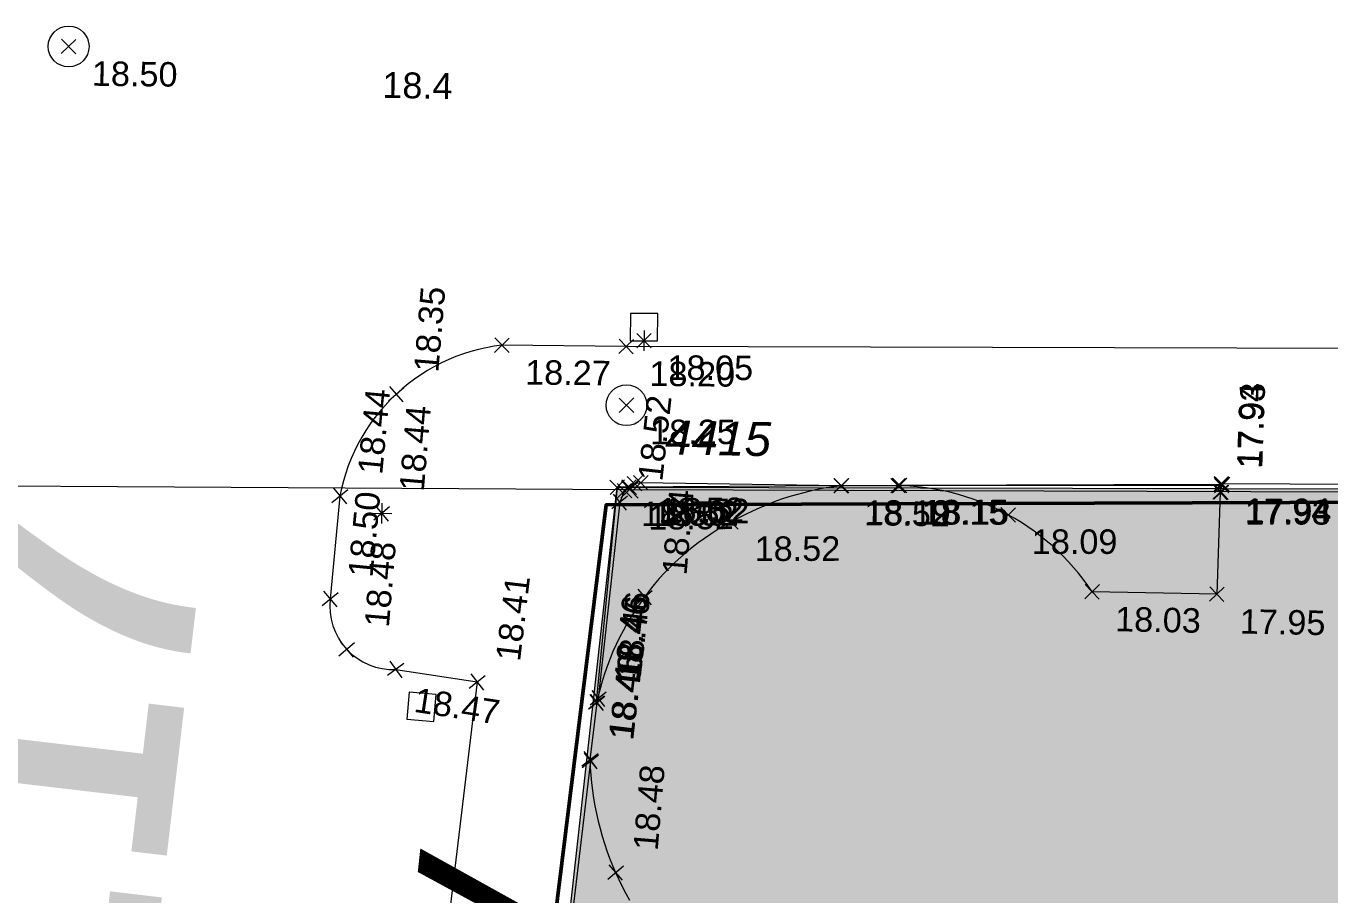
# Model space of a CAD drawing. Header units: metres. Extents: x -208 to 1512, y -277 to 123.
# Drawn here: x 716.29 to 735.44, y -5.7 to 7.08 of the extents above; entities that cross this region are included whole.
import ezdxf
from ezdxf.enums import TextEntityAlignment as Align

# ---------------------------------------------------------------- set-up
doc = ezdxf.new("R2010")
doc.units = ezdxf.units.M
doc.header["$MEASUREMENT"] = 0
for name, color, linetype in [('725 Nachbarbebauung', 7, 'Continuous'), ('730_DKM_Grenzen', 7, 'Continuous'), ('730_DKM_Punkte', 7, 'Continuous'), ('740_WienGV_Flwd-Bebauungsplan', 7, 'Continuous'), ('740_WienGV_Flwd-Bebauungsplan Text', 7, 'Continuous'), ('740_WienGV_Höhenkoten', 7, 'Continuous'), ('740_WienGV_L_Brücken_ Viadukte', 7, 'Continuous'), ('740_WienGV_T_Einbauten', 7, 'Continuous'), ('740_WienGV_T_Gebäude', 7, 'Continuous'), ('740_WienGV_T_Mauer_Sockel', 7, 'Continuous'), ('740_WienGV_T_Straßen_ Gehsteige_ Schienen', 7, 'Continuous')]:
    doc.layers.add(name, color=color, linetype=linetype)
doc.styles.add('ERSTELLTER_STIL_1', font='arial.ttf')
doc.styles.add('ERSTELLTER_STIL_19', font='arial.ttf', dxfattribs={"width": 0.952937})
doc.styles.add('ERSTELLTER_STIL_3', font='arial.ttf')
doc.styles.add('ERSTELLTER_STIL_8', font='tahoma.ttf', dxfattribs={"width": 1.000058})

# ---------------------------------------------------------------- blocks, each defined once
blk = doc.blocks.new('Decke_71_5', base_point=(749.487, 0.142))
at = {"layer": '725 Nachbarbebauung', "linetype": 'Continuous', "lineweight": 0, "true_color": 0x1f1f1f}
blk.add_hatch(color=250, dxfattribs=at).paths.add_polyline_path([(749.487, 0.142), (749.493, 0.247), (724.973, 0.298), (720.056, -43.986), (735.581, -44.294), (738.671, -14.836), (749.489, -14.794)])
at = {"layer": '725 Nachbarbebauung', "color": 8, "linetype": 'Continuous', "lineweight": 13, "flags": 128}
blk.add_lwpolyline([(749.487, 0.142), (749.489, -14.794), (738.671, -14.836), (735.581, -44.294), (720.056, -43.986), (724.973, 0.298), (749.493, 0.247)], close=True, dxfattribs=at)
blk = doc.blocks.new('FIG0200[515]_5', base_point=(725.155, 0.264))
at = {"layer": '730_DKM_Punkte', "color": 8, "linetype": 'Continuous', "lineweight": 13}
for p, q in [((725.028, 0.142), (725.283, 0.387)), ((725.033, 0.392), (725.278, 0.137))]:
    blk.add_line(p, q, dxfattribs=at)
at = {"layer": '730_DKM_Punkte', "color": 8, "lineweight": 13, "style": 'ERSTELLTER_STIL_1'}
blk.add_attdef('PNUM', text='', height=0.5, rotation=358.95, dxfattribs=at).set_placement((725.772, -0.145), align=Align.BOTTOM_LEFT)
blk = doc.blocks.new('LO000601_ATT200(BELICHT)0[630]_5', base_point=(725.109, 1.503))
at = {"layer": '740_WienGV_Höhenkoten', "color": 252, "linetype": 'Continuous', "lineweight": 13, "true_color": 0x949494}
blk.add_circle((725.109, 1.503), 0.3, dxfattribs=at)
blk = doc.blocks.new('LO0006010[641]_5', base_point=(716.913, 6.777))
at = {"layer": '740_WienGV_T_Einbauten', "color": 252, "linetype": 'Continuous', "lineweight": 13, "true_color": 0x949494}
blk.add_circle((716.913, 6.777), 0.3, dxfattribs=at)
blk = doc.blocks.new('TO00190[645]_5', base_point=(721.512, -0.085))
at = {"layer": '740_WienGV_T_Straßen_ Gehsteige_ Schienen', "color": 252, "linetype": 'Continuous', "lineweight": 13, "true_color": 0x949494}
for p, q in [((721.515, 0.065), (721.51, -0.235)), ((721.362, -0.082), (721.662, -0.088))]:
    blk.add_line(p, q, dxfattribs=at)
blk = doc.blocks.new('TO00190[647]_5', base_point=(725.365, 2.451))
at = {"layer": '740_WienGV_Höhenkoten', "color": 252, "linetype": 'Continuous', "lineweight": 13, "true_color": 0x949494}
for p, q in [((725.368, 2.601), (725.363, 2.301)), ((725.215, 2.454), (725.515, 2.448))]:
    blk.add_line(p, q, dxfattribs=at)
blk = doc.blocks.new('LO00050[665]_5', base_point=(722.096, -2.931))
at = {"layer": '740_WienGV_T_Einbauten', "color": 252, "linetype": 'Continuous', "lineweight": 13, "true_color": 0x949494}
for p, q in [((721.914, -2.715), (721.88, -3.113)), ((722.312, -2.749), (721.914, -2.715)), ((722.279, -3.147), (722.312, -2.749)), ((721.88, -3.113), (722.279, -3.147))]:
    blk.add_line(p, q, dxfattribs=at)
blk = doc.blocks.new('LO00050[667]_5', base_point=(725.366, 2.651))
at = {"layer": '740_WienGV_T_Einbauten', "color": 252, "linetype": 'Continuous', "lineweight": 13, "true_color": 0x949494}
for p, q in [((725.167, 2.852), (725.165, 2.452)), ((725.567, 2.85), (725.167, 2.852)), ((725.565, 2.45), (725.567, 2.85)), ((725.165, 2.452), (725.565, 2.45))]:
    blk.add_line(p, q, dxfattribs=at)
blk = doc.blocks.new('LO00050[676]_5', base_point=(722.096, -2.931))
at = {"layer": '740_WienGV_T_Einbauten', "color": 252, "linetype": 'Continuous', "lineweight": 13, "true_color": 0x949494}
for p, q in [((721.914, -2.715), (721.88, -3.113)), ((722.312, -2.749), (721.914, -2.715)), ((722.279, -3.147), (722.312, -2.749)), ((721.88, -3.113), (722.279, -3.147))]:
    blk.add_line(p, q, dxfattribs=at)
blk = doc.blocks.new('LO00050[678]_5', base_point=(725.366, 2.651))
at = {"layer": '740_WienGV_T_Einbauten', "color": 252, "linetype": 'Continuous', "lineweight": 13, "true_color": 0x949494}
for p, q in [((725.167, 2.852), (725.165, 2.452)), ((725.567, 2.85), (725.167, 2.852)), ((725.565, 2.45), (725.567, 2.85)), ((725.165, 2.452), (725.565, 2.45))]:
    blk.add_line(p, q, dxfattribs=at)
blk = doc.blocks.new('DEF010[757]_5', base_point=(721.719, -2.382))
at = {"layer": '740_WienGV_T_Straßen_ Gehsteige_ Schienen', "color": 252, "linetype": 'Continuous', "lineweight": 13, "true_color": 0x949494}
for p, q in [((721.84, -2.293), (721.598, -2.471)), ((721.63, -2.261), (721.808, -2.503))]:
    blk.add_line(p, q, dxfattribs=at)
at = {"layer": '740_WienGV_T_Straßen_ Gehsteige_ Schienen', "color": 252, "lineweight": 13, "true_color": 0x949494, "style": 'ERSTELLTER_STIL_3'}
blk.add_attdef('HOEHE', text='', height=0.36, rotation=351.3022, dxfattribs=at).set_placement((721.999, -2.824), align=Align.MIDDLE_LEFT)
blk = doc.blocks.new('DEF010[765]_5', base_point=(725.365, 2.451))
at = {"layer": '740_WienGV_Höhenkoten', "color": 252, "linetype": 'Continuous', "lineweight": 13, "true_color": 0x949494}
for p, q in [((725.472, 2.557), (725.259, 2.345)), ((725.26, 2.557), (725.471, 2.345))]:
    blk.add_line(p, q, dxfattribs=at)
at = {"layer": '740_WienGV_Höhenkoten', "color": 252, "lineweight": 13, "true_color": 0x949494, "style": 'ERSTELLTER_STIL_3'}
blk.add_attdef('HOEHE', text='', height=0.36, rotation=359.8538, dxfattribs=at).set_placement((725.711, 2.056), align=Align.MIDDLE_LEFT)
blk = doc.blocks.new('DEF010[774]_5', base_point=(725.317, 0.364))
at = {"layer": '740_WienGV_T_Straßen_ Gehsteige_ Schienen', "color": 252, "linetype": 'Continuous', "lineweight": 13, "true_color": 0x949494}
for p, q in [((725.425, 0.469), (725.21, 0.26)), ((725.213, 0.472), (725.422, 0.257))]:
    blk.add_line(p, q, dxfattribs=at)
at = {"layer": '740_WienGV_T_Straßen_ Gehsteige_ Schienen', "color": 252, "lineweight": 13, "true_color": 0x949494, "style": 'ERSTELLTER_STIL_3'}
blk.add_attdef('HOEHE', text='', height=0.36, rotation=359.1251, dxfattribs=at).set_placement((725.657, -0.035), align=Align.MIDDLE_LEFT)
blk = doc.blocks.new('DEF010[775]_5', base_point=(733.846, 0.226))
at = {"layer": '740_WienGV_T_Straßen_ Gehsteige_ Schienen', "color": 252, "linetype": 'Continuous', "lineweight": 13, "true_color": 0x949494}
for p, q in [((733.736, 0.124), (733.956, 0.329)), ((733.744, 0.336), (733.948, 0.116))]:
    blk.add_line(p, q, dxfattribs=at)
at = {"layer": '740_WienGV_T_Straßen_ Gehsteige_ Schienen', "color": 252, "lineweight": 13, "true_color": 0x949494, "style": 'ERSTELLTER_STIL_3'}
blk.add_attdef('HOEHE', text='', height=0.36, rotation=88.0315, dxfattribs=at).set_placement((734.269, 0.576), align=Align.MIDDLE_LEFT)
blk = doc.blocks.new('DEF010[777]_5', base_point=(725.104, 2.366))
at = {"layer": '740_WienGV_T_Straßen_ Gehsteige_ Schienen', "color": 252, "linetype": 'Continuous', "lineweight": 13, "true_color": 0x949494}
for p, q in [((725.211, 2.471), (724.997, 2.261)), ((724.999, 2.473), (725.209, 2.259))]:
    blk.add_line(p, q, dxfattribs=at)
at = {"layer": '740_WienGV_T_Straßen_ Gehsteige_ Schienen', "color": 252, "lineweight": 13, "true_color": 0x949494, "style": 'ERSTELLTER_STIL_3'}
blk.add_attdef('HOEHE', text='', height=0.36, rotation=359.3893, dxfattribs=at).set_placement((725.446, 1.968), align=Align.MIDDLE_LEFT)
blk = doc.blocks.new('DEF010[797]_5', base_point=(731.95, -1.238))
at = {"layer": '740_WienGV_Höhenkoten', "color": 252, "linetype": 'Continuous', "lineweight": 13, "true_color": 0x949494}
for p, q in [((732.058, -1.134), (731.842, -1.342)), ((731.846, -1.13), (732.054, -1.346))]:
    blk.add_line(p, q, dxfattribs=at)
at = {"layer": '740_WienGV_Höhenkoten', "color": 252, "lineweight": 13, "true_color": 0x949494, "style": 'ERSTELLTER_STIL_3'}
blk.add_attdef('HOEHE', text='', height=0.36, rotation=358.9187, dxfattribs=at).set_placement((732.288, -1.639), align=Align.MIDDLE_LEFT)
blk = doc.blocks.new('DEF010[798]_5', base_point=(720.755, -1.343))
at = {"layer": '740_WienGV_T_Straßen_ Gehsteige_ Schienen', "color": 252, "linetype": 'Continuous', "lineweight": 13, "true_color": 0x949494}
for p, q in [((720.64, -1.439), (720.871, -1.248)), ((720.659, -1.228), (720.851, -1.459))]:
    blk.add_line(p, q, dxfattribs=at)
at = {"layer": '740_WienGV_T_Straßen_ Gehsteige_ Schienen', "color": 252, "lineweight": 13, "true_color": 0x949494, "style": 'ERSTELLTER_STIL_3'}
blk.add_attdef('HOEHE', text='', height=0.36, rotation=84.6034, dxfattribs=at).set_placement((721.197, -1.02), align=Align.MIDDLE_LEFT)
blk = doc.blocks.new('DEF010[810]_5', base_point=(725.009, 0.078))
at = {"layer": '740_WienGV_T_Straßen_ Gehsteige_ Schienen', "color": 252, "linetype": 'Continuous', "lineweight": 13, "true_color": 0x949494}
for p, q in [((724.915, 0.195), (725.103, -0.039)), ((724.892, -0.016), (725.126, 0.172))]:
    blk.add_line(p, q, dxfattribs=at)
at = {"layer": '740_WienGV_T_Straßen_ Gehsteige_ Schienen', "color": 252, "lineweight": 13, "true_color": 0x949494, "style": 'ERSTELLTER_STIL_3'}
blk.add_attdef('HOEHE', text='', height=0.36, rotation=83.7287, dxfattribs=at).set_placement((725.456, 0.395), align=Align.MIDDLE_LEFT)
blk = doc.blocks.new('DEF010[811]_5', base_point=(730.716, -0.109))
at = {"layer": '740_WienGV_Höhenkoten', "color": 252, "linetype": 'Continuous', "lineweight": 13, "true_color": 0x949494}
for p, q in [((730.61, -0.002), (730.822, -0.215)), ((730.822, -0.003), (730.61, -0.215))]:
    blk.add_line(p, q, dxfattribs=at)
at = {"layer": '740_WienGV_Höhenkoten', "color": 252, "lineweight": 13, "true_color": 0x949494, "style": 'ERSTELLTER_STIL_3'}
blk.add_attdef('HOEHE', text='', height=0.36, rotation=359.9923, dxfattribs=at).set_placement((731.063, -0.502), align=Align.MIDDLE_LEFT)
blk = doc.blocks.new('DEF010[815]_5', base_point=(724.973, 0.298))
at = {"layer": '740_WienGV_T_Straßen_ Gehsteige_ Schienen', "color": 252, "linetype": 'Continuous', "lineweight": 13, "true_color": 0x949494}
for p, q in [((724.866, 0.403), (725.08, 0.192)), ((725.078, 0.405), (724.868, 0.191))]:
    blk.add_line(p, q, dxfattribs=at)
at = {"layer": '740_WienGV_T_Straßen_ Gehsteige_ Schienen', "color": 252, "lineweight": 13, "true_color": 0x949494, "style": 'ERSTELLTER_STIL_3'}
blk.add_attdef('HOEHE', text='', height=0.36, rotation=0.3764, dxfattribs=at).set_placement((725.322, -0.094), align=Align.MIDDLE_LEFT)
blk = doc.blocks.new('DEF010[818]_5', base_point=(724.692, -2.806))
at = {"layer": '740_WienGV_T_Straßen_ Gehsteige_ Schienen', "color": 252, "linetype": 'Continuous', "lineweight": 13, "true_color": 0x949494}
for p, q in [((724.575, -2.899), (724.809, -2.712)), ((724.598, -2.689), (724.786, -2.923))]:
    blk.add_line(p, q, dxfattribs=at)
at = {"layer": '740_WienGV_T_Straßen_ Gehsteige_ Schienen', "color": 252, "lineweight": 13, "true_color": 0x949494, "style": 'ERSTELLTER_STIL_3'}
blk.add_attdef('HOEHE', text='', height=0.36, rotation=83.7287, dxfattribs=at).set_placement((725.139, -2.489), align=Align.MIDDLE_LEFT)
blk = doc.blocks.new('DEF010[826]_5', base_point=(729.117, 0.324))
at = {"layer": '740_WienGV_T_Mauer_Sockel', "color": 252, "linetype": 'Continuous', "lineweight": 13, "true_color": 0x949494}
for p, q in [((729.011, 0.43), (729.224, 0.218)), ((729.223, 0.43), (729.011, 0.217))]:
    blk.add_line(p, q, dxfattribs=at)
at = {"layer": '740_WienGV_T_Mauer_Sockel', "color": 252, "lineweight": 13, "true_color": 0x949494, "style": 'ERSTELLTER_STIL_3'}
blk.add_attdef('HOEHE', text='', height=0.36, rotation=0.1977, dxfattribs=at).set_placement((729.465, -0.069), align=Align.MIDDLE_LEFT)
blk = doc.blocks.new('DEF010[830]_5', base_point=(724.675, -2.866))
at = {"layer": '740_WienGV_T_Gebäude', "color": 252, "linetype": 'Continuous', "lineweight": 13, "true_color": 0x949494}
for p, q in [((724.557, -2.959), (724.793, -2.774)), ((724.582, -2.748), (724.767, -2.984))]:
    blk.add_line(p, q, dxfattribs=at)
at = {"layer": '740_WienGV_T_Gebäude', "color": 252, "lineweight": 13, "true_color": 0x949494, "style": 'ERSTELLTER_STIL_3'}
blk.add_attdef('HOEHE', text='', height=0.36, rotation=83.0508, dxfattribs=at).set_placement((725.125, -2.555), align=Align.MIDDLE_LEFT)
blk = doc.blocks.new('DEF010[838]_5', base_point=(733.851, 0.322))
at = {"layer": '740_WienGV_T_Straßen_ Gehsteige_ Schienen', "color": 252, "linetype": 'Continuous', "lineweight": 13, "true_color": 0x949494}
for p, q in [((733.745, 0.428), (733.957, 0.216)), ((733.957, 0.428), (733.745, 0.216))]:
    blk.add_line(p, q, dxfattribs=at)
at = {"layer": '740_WienGV_T_Straßen_ Gehsteige_ Schienen', "color": 252, "lineweight": 13, "true_color": 0x949494, "style": 'ERSTELLTER_STIL_3'}
blk.add_attdef('HOEHE', text='', height=0.36, rotation=359.9923, dxfattribs=at).set_placement((734.197, -0.072), align=Align.MIDDLE_LEFT)
blk = doc.blocks.new('DEF010[839]_5', base_point=(725.147, 0.299))
at = {"layer": '740_WienGV_T_Straßen_ Gehsteige_ Schienen', "color": 252, "linetype": 'Continuous', "lineweight": 13, "true_color": 0x949494}
for p, q in [((725.04, 0.404), (725.254, 0.193)), ((725.252, 0.405), (725.042, 0.192))]:
    blk.add_line(p, q, dxfattribs=at)
at = {"layer": '740_WienGV_T_Straßen_ Gehsteige_ Schienen', "color": 252, "lineweight": 13, "true_color": 0x949494, "style": 'ERSTELLTER_STIL_3'}
blk.add_attdef('HOEHE', text='', height=0.36, rotation=0.3764, dxfattribs=at).set_placement((725.496, -0.093), align=Align.MIDDLE_LEFT)
blk = doc.blocks.new('DEF010[842]_5', base_point=(729.123, 0.323))
at = {"layer": '740_WienGV_T_Straßen_ Gehsteige_ Schienen', "color": 252, "linetype": 'Continuous', "lineweight": 13, "true_color": 0x949494}
for p, q in [((729.017, 0.429), (729.229, 0.217)), ((729.229, 0.429), (729.017, 0.217))]:
    blk.add_line(p, q, dxfattribs=at)
at = {"layer": '740_WienGV_T_Straßen_ Gehsteige_ Schienen', "color": 252, "lineweight": 13, "true_color": 0x949494, "style": 'ERSTELLTER_STIL_3'}
blk.add_attdef('HOEHE', text='', height=0.36, rotation=359.9923, dxfattribs=at).set_placement((729.469, -0.071), align=Align.MIDDLE_LEFT)
blk = doc.blocks.new('DEF010[843]_5', base_point=(733.864, 0.34))
at = {"layer": '740_WienGV_T_Mauer_Sockel', "color": 252, "linetype": 'Continuous', "lineweight": 13, "true_color": 0x949494}
for p, q in [((733.971, 0.445), (733.757, 0.234)), ((733.759, 0.447), (733.97, 0.233))]:
    blk.add_line(p, q, dxfattribs=at)
at = {"layer": '740_WienGV_T_Mauer_Sockel', "color": 252, "lineweight": 13, "true_color": 0x949494, "style": 'ERSTELLTER_STIL_3'}
blk.add_attdef('HOEHE', text='', height=0.36, rotation=359.6239, dxfattribs=at).set_placement((734.208, -0.056), align=Align.MIDDLE_LEFT)
blk = doc.blocks.new('DEF010[847]_5', base_point=(733.832, 0.223))
at = {"layer": '740_WienGV_T_Gebäude', "color": 252, "linetype": 'Continuous', "lineweight": 13, "true_color": 0x949494}
for p, q in [((733.722, 0.121), (733.942, 0.326)), ((733.73, 0.333), (733.934, 0.114))]:
    blk.add_line(p, q, dxfattribs=at)
at = {"layer": '740_WienGV_T_Gebäude', "color": 252, "lineweight": 13, "true_color": 0x949494, "style": 'ERSTELLTER_STIL_3'}
blk.add_attdef('HOEHE', text='', height=0.36, rotation=88.0315, dxfattribs=at).set_placement((734.255, 0.573), align=Align.MIDDLE_LEFT)
blk = doc.blocks.new('DEF010[848]_5', base_point=(729.099, 0.32))
at = {"layer": '740_WienGV_T_Gebäude', "color": 252, "linetype": 'Continuous', "lineweight": 13, "true_color": 0x949494}
for p, q in [((728.993, 0.426), (729.205, 0.214)), ((729.205, 0.426), (728.993, 0.214))]:
    blk.add_line(p, q, dxfattribs=at)
at = {"layer": '740_WienGV_T_Gebäude', "color": 252, "lineweight": 13, "true_color": 0x949494, "style": 'ERSTELLTER_STIL_3'}
blk.add_attdef('HOEHE', text='', height=0.36, rotation=0.0517, dxfattribs=at).set_placement((729.446, -0.073), align=Align.MIDDLE_LEFT)
blk = doc.blocks.new('DEF010[857]_5', base_point=(724.572, -3.707))
at = {"layer": '740_WienGV_T_Gebäude', "color": 252, "linetype": 'Continuous', "lineweight": 13, "true_color": 0x949494}
for p, q in [((724.454, -3.799), (724.691, -3.614)), ((724.48, -3.588), (724.665, -3.825))]:
    blk.add_line(p, q, dxfattribs=at)
at = {"layer": '740_WienGV_T_Gebäude', "color": 252, "lineweight": 13, "true_color": 0x949494, "style": 'ERSTELLTER_STIL_3'}
blk.add_attdef('HOEHE', text='', height=0.36, rotation=83.0508, dxfattribs=at).set_placement((725.023, -3.395), align=Align.MIDDLE_LEFT)
blk = doc.blocks.new('DEF010[865]_5', base_point=(728.262, 0.319))
at = {"layer": '740_WienGV_T_Straßen_ Gehsteige_ Schienen', "color": 252, "linetype": 'Continuous', "lineweight": 13, "true_color": 0x949494}
for p, q in [((728.37, 0.424), (728.154, 0.215)), ((728.157, 0.427), (728.366, 0.212))]:
    blk.add_line(p, q, dxfattribs=at)
at = {"layer": '740_WienGV_T_Straßen_ Gehsteige_ Schienen', "color": 252, "lineweight": 13, "true_color": 0x949494, "style": 'ERSTELLTER_STIL_3'}
blk.add_attdef('HOEHE', text='', height=0.36, rotation=359.1251, dxfattribs=at).set_placement((728.602, -0.08), align=Align.MIDDLE_LEFT)
blk = doc.blocks.new('DEF010[867]_5', base_point=(723.278, 2.385))
at = {"layer": '740_WienGV_T_Straßen_ Gehsteige_ Schienen', "color": 252, "linetype": 'Continuous', "lineweight": 13, "true_color": 0x949494}
for p, q in [((723.173, 2.492), (723.383, 2.278)), ((723.385, 2.49), (723.171, 2.28))]:
    blk.add_line(p, q, dxfattribs=at)
at = {"layer": '740_WienGV_T_Straßen_ Gehsteige_ Schienen', "color": 252, "lineweight": 13, "true_color": 0x949494, "style": 'ERSTELLTER_STIL_3'}
blk.add_attdef('HOEHE', text='', height=0.36, rotation=359.3893, dxfattribs=at).set_placement((723.62, 1.988), align=Align.MIDDLE_LEFT)
blk = doc.blocks.new('DEF010[875]_5', base_point=(722.915, -2.565))
at = {"layer": '740_WienGV_T_Straßen_ Gehsteige_ Schienen', "color": 252, "linetype": 'Continuous', "lineweight": 13, "true_color": 0x949494}
for p, q in [((722.797, -2.658), (723.033, -2.472)), ((722.822, -2.447), (723.008, -2.683))]:
    blk.add_line(p, q, dxfattribs=at)
at = {"layer": '740_WienGV_T_Straßen_ Gehsteige_ Schienen', "color": 252, "lineweight": 13, "true_color": 0x949494, "style": 'ERSTELLTER_STIL_3'}
blk.add_attdef('HOEHE', text='', height=0.36, rotation=83.1888, dxfattribs=at).set_placement((723.365, -2.252), align=Align.MIDDLE_LEFT)
blk = doc.blocks.new('DEF010[877]_5', base_point=(733.781, -1.273))
at = {"layer": '740_WienGV_T_Gebäude', "color": 252, "linetype": 'Continuous', "lineweight": 13, "true_color": 0x949494}
for p, q in [((733.889, -1.169), (733.673, -1.377)), ((733.677, -1.165), (733.885, -1.381))]:
    blk.add_line(p, q, dxfattribs=at)
at = {"layer": '740_WienGV_T_Gebäude', "color": 252, "lineweight": 13, "true_color": 0x949494, "style": 'ERSTELLTER_STIL_3'}
blk.add_attdef('HOEHE', text='', height=0.36, rotation=358.9187, dxfattribs=at).set_placement((734.119, -1.673), align=Align.MIDDLE_LEFT)
blk = doc.blocks.new('DEF010[883]_5', base_point=(725.078, 0.246))
at = {"layer": '740_WienGV_T_Straßen_ Gehsteige_ Schienen', "color": 252, "linetype": 'Continuous', "lineweight": 13, "true_color": 0x949494}
for p, q in [((724.971, 0.351), (725.185, 0.14)), ((725.183, 0.353), (724.973, 0.139))]:
    blk.add_line(p, q, dxfattribs=at)
at = {"layer": '740_WienGV_T_Straßen_ Gehsteige_ Schienen', "color": 252, "lineweight": 13, "true_color": 0x949494, "style": 'ERSTELLTER_STIL_3'}
blk.add_attdef('HOEHE', text='', height=0.36, rotation=0.3764, dxfattribs=at).set_placement((725.427, -0.146), align=Align.MIDDLE_LEFT)
blk = doc.blocks.new('DEF010[885]_5', base_point=(725.227, 0.349))
at = {"layer": '740_WienGV_T_Straßen_ Gehsteige_ Schienen', "color": 252, "linetype": 'Continuous', "lineweight": 13, "true_color": 0x949494}
for p, q in [((725.12, 0.454), (725.334, 0.244)), ((725.332, 0.456), (725.122, 0.242))]:
    blk.add_line(p, q, dxfattribs=at)
at = {"layer": '740_WienGV_T_Straßen_ Gehsteige_ Schienen', "color": 252, "lineweight": 13, "true_color": 0x949494, "style": 'ERSTELLTER_STIL_3'}
blk.add_attdef('HOEHE', text='', height=0.36, rotation=0.3764, dxfattribs=at).set_placement((725.576, -0.042), align=Align.MIDDLE_LEFT)
blk = doc.blocks.new('DEF010[890]_5', base_point=(724.578, -3.727))
at = {"layer": '740_WienGV_T_Straßen_ Gehsteige_ Schienen', "color": 252, "linetype": 'Continuous', "lineweight": 13, "true_color": 0x949494}
for p, q in [((724.46, -3.82), (724.696, -3.634)), ((724.485, -3.609), (724.671, -3.844))]:
    blk.add_line(p, q, dxfattribs=at)
at = {"layer": '740_WienGV_T_Straßen_ Gehsteige_ Schienen', "color": 252, "lineweight": 13, "true_color": 0x949494, "style": 'ERSTELLTER_STIL_3'}
blk.add_attdef('HOEHE', text='', height=0.36, rotation=83.3178, dxfattribs=at).set_placement((725.027, -3.413), align=Align.MIDDLE_LEFT)
blk = doc.blocks.new('DEF010[917]_5', base_point=(733.848, 0.35))
at = {"layer": '740_WienGV_T_Gebäude', "color": 252, "linetype": 'Continuous', "lineweight": 13, "true_color": 0x949494}
for p, q in [((733.955, 0.455), (733.742, 0.245)), ((733.743, 0.457), (733.954, 0.243))]:
    blk.add_line(p, q, dxfattribs=at)
at = {"layer": '740_WienGV_T_Gebäude', "color": 252, "lineweight": 13, "true_color": 0x949494, "style": 'ERSTELLTER_STIL_3'}
blk.add_attdef('HOEHE', text='', height=0.36, rotation=359.6239, dxfattribs=at).set_placement((734.192, -0.046), align=Align.MIDDLE_LEFT)
blk = doc.blocks.new('DEF010[919]_5', base_point=(724.665, -2.864))
at = {"layer": '740_WienGV_T_Straßen_ Gehsteige_ Schienen', "color": 252, "linetype": 'Continuous', "lineweight": 13, "true_color": 0x949494}
for p, q in [((724.549, -2.959), (724.781, -2.769)), ((724.57, -2.748), (724.76, -2.98))]:
    blk.add_line(p, q, dxfattribs=at)
at = {"layer": '740_WienGV_T_Straßen_ Gehsteige_ Schienen', "color": 252, "lineweight": 13, "true_color": 0x949494, "style": 'ERSTELLTER_STIL_3'}
blk.add_attdef('HOEHE', text='', height=0.36, rotation=84.4365, dxfattribs=at).set_placement((725.108, -2.542), align=Align.MIDDLE_LEFT)
blk = doc.blocks.new('DEF010[946]_5', base_point=(733.847, 0.34))
at = {"layer": '740_WienGV_T_Mauer_Sockel', "color": 252, "linetype": 'Continuous', "lineweight": 13, "true_color": 0x949494}
for p, q in [((733.953, 0.447), (733.741, 0.234)), ((733.741, 0.446), (733.954, 0.234))]:
    blk.add_line(p, q, dxfattribs=at)
at = {"layer": '740_WienGV_T_Mauer_Sockel', "color": 252, "lineweight": 13, "true_color": 0x949494, "style": 'ERSTELLTER_STIL_3'}
blk.add_attdef('HOEHE', text='', height=0.36, rotation=0.1977, dxfattribs=at).set_placement((734.195, -0.052), align=Align.MIDDLE_LEFT)
blk = doc.blocks.new('DEF010[950]_5', base_point=(728.267, 0.319))
at = {"layer": '740_WienGV_T_Gebäude', "color": 252, "linetype": 'Continuous', "lineweight": 13, "true_color": 0x949494}
for p, q in [((728.373, 0.426), (728.161, 0.213)), ((728.161, 0.425), (728.373, 0.213))]:
    blk.add_line(p, q, dxfattribs=at)
at = {"layer": '740_WienGV_T_Gebäude', "color": 252, "lineweight": 13, "true_color": 0x949494, "style": 'ERSTELLTER_STIL_3'}
blk.add_attdef('HOEHE', text='', height=0.36, rotation=0.0517, dxfattribs=at).set_placement((728.614, -0.074), align=Align.MIDDLE_LEFT)
blk = doc.blocks.new('DEF010[958]_5', base_point=(720.898, 0.167))
at = {"layer": '740_WienGV_T_Straßen_ Gehsteige_ Schienen', "color": 252, "linetype": 'Continuous', "lineweight": 13, "true_color": 0x949494}
for p, q in [((720.782, 0.072), (721.013, 0.263)), ((720.802, 0.283), (720.993, 0.052))]:
    blk.add_line(p, q, dxfattribs=at)
at = {"layer": '740_WienGV_T_Straßen_ Gehsteige_ Schienen', "color": 252, "lineweight": 13, "true_color": 0x949494, "style": 'ERSTELLTER_STIL_3'}
blk.add_attdef('HOEHE', text='', height=0.36, rotation=84.6034, dxfattribs=at).set_placement((721.34, 0.491), align=Align.MIDDLE_LEFT)
blk = doc.blocks.new('DEF010[967]_5', base_point=(716.913, 6.777))
at = {"layer": '740_WienGV_T_Einbauten', "color": 252, "linetype": 'Continuous', "lineweight": 13, "true_color": 0x949494}
for p, q in [((717.02, 6.881), (716.806, 6.672)), ((716.808, 6.884), (717.018, 6.669))]:
    blk.add_line(p, q, dxfattribs=at)
at = {"layer": '740_WienGV_T_Einbauten', "color": 252, "lineweight": 13, "true_color": 0x949494, "style": 'ERSTELLTER_STIL_3'}
blk.add_attdef('HOEHE', text='', height=0.36, rotation=359.3819, dxfattribs=at).set_placement((717.255, 6.379), align=Align.MIDDLE_LEFT)
blk = doc.blocks.new('DEF010[968]_5', base_point=(724.948, -5.366))
at = {"layer": '740_WienGV_Höhenkoten', "color": 252, "linetype": 'Continuous', "lineweight": 13, "true_color": 0x949494}
for p, q in [((724.833, -5.462), (725.063, -5.269)), ((724.851, -5.251), (725.045, -5.48))]:
    blk.add_line(p, q, dxfattribs=at)
at = {"layer": '740_WienGV_Höhenkoten', "color": 252, "lineweight": 13, "true_color": 0x949494, "style": 'ERSTELLTER_STIL_3'}
blk.add_attdef('HOEHE', text='', height=0.36, rotation=85.1694, dxfattribs=at).set_placement((725.387, -5.038), align=Align.MIDDLE_LEFT)
blk = doc.blocks.new('DEF010[970]_5', base_point=(720.999, -2.084))
at = {"layer": '740_WienGV_T_Straßen_ Gehsteige_ Schienen', "color": 252, "linetype": 'Continuous', "lineweight": 13, "true_color": 0x949494}
for p, q in [((720.884, -2.181), (721.113, -1.987)), ((720.902, -1.969), (721.095, -2.198))]:
    blk.add_line(p, q, dxfattribs=at)
at = {"layer": '740_WienGV_T_Straßen_ Gehsteige_ Schienen', "color": 252, "lineweight": 13, "true_color": 0x949494, "style": 'ERSTELLTER_STIL_3'}
blk.add_attdef('HOEHE', text='', height=0.36, rotation=85.1694, dxfattribs=at).set_placement((721.438, -1.756), align=Align.MIDDLE_LEFT)
blk = doc.blocks.new('DEF010[976]_5', base_point=(726.644, -0.213))
at = {"layer": '740_WienGV_Höhenkoten', "color": 252, "linetype": 'Continuous', "lineweight": 13, "true_color": 0x949494}
for p, q in [((726.538, -0.107), (726.75, -0.319)), ((726.75, -0.107), (726.538, -0.319))]:
    blk.add_line(p, q, dxfattribs=at)
at = {"layer": '740_WienGV_Höhenkoten', "color": 252, "lineweight": 13, "true_color": 0x949494, "style": 'ERSTELLTER_STIL_3'}
blk.add_attdef('HOEHE', text='', height=0.36, rotation=0.086, dxfattribs=at).set_placement((726.991, -0.606), align=Align.MIDDLE_LEFT)
blk = doc.blocks.new('DEF010[977]_5', base_point=(725.372, -1.318))
at = {"layer": '740_WienGV_Höhenkoten', "color": 252, "linetype": 'Continuous', "lineweight": 13, "true_color": 0x949494}
for p, q in [((725.258, -1.415), (725.487, -1.221)), ((725.276, -1.203), (725.469, -1.432))]:
    blk.add_line(p, q, dxfattribs=at)
at = {"layer": '740_WienGV_Höhenkoten', "color": 252, "lineweight": 13, "true_color": 0x949494, "style": 'ERSTELLTER_STIL_3'}
blk.add_attdef('HOEHE', text='', height=0.36, rotation=85.1694, dxfattribs=at).set_placement((725.811, -0.99), align=Align.MIDDLE_LEFT)
blk = doc.blocks.new('DEF010[984]_5', base_point=(725.109, 1.503))
at = {"layer": '740_WienGV_Höhenkoten', "color": 252, "linetype": 'Continuous', "lineweight": 13, "true_color": 0x949494}
for p, q in [((725.215, 1.61), (725.003, 1.397)), ((725.003, 1.609), (725.215, 1.398))]:
    blk.add_line(p, q, dxfattribs=at)
at = {"layer": '740_WienGV_Höhenkoten', "color": 252, "lineweight": 13, "true_color": 0x949494, "style": 'ERSTELLTER_STIL_3'}
blk.add_attdef('HOEHE', text='', height=0.36, rotation=0.086, dxfattribs=at).set_placement((725.456, 1.11), align=Align.MIDDLE_LEFT)
blk = doc.blocks.new('DEF010[986]_5', base_point=(721.512, -0.085))
at = {"layer": '740_WienGV_T_Straßen_ Gehsteige_ Schienen', "color": 252, "linetype": 'Continuous', "lineweight": 13, "true_color": 0x949494}
for p, q in [((721.398, -0.182), (721.627, 0.012)), ((721.416, 0.03), (721.609, -0.2))]:
    blk.add_line(p, q, dxfattribs=at)
at = {"layer": '740_WienGV_T_Straßen_ Gehsteige_ Schienen', "color": 252, "lineweight": 13, "true_color": 0x949494, "style": 'ERSTELLTER_STIL_3'}
blk.add_attdef('HOEHE', text='', height=0.36, rotation=85.1694, dxfattribs=at).set_placement((721.951, 0.243), align=Align.MIDDLE_LEFT)
blk = doc.blocks.new('DEF010[996]_5', base_point=(721.724, 1.666))
at = {"layer": '740_WienGV_T_Straßen_ Gehsteige_ Schienen', "color": 252, "linetype": 'Continuous', "lineweight": 13, "true_color": 0x949494}
for p, q in [((721.61, 1.569), (721.839, 1.762)), ((721.628, 1.78), (721.821, 1.551))]:
    blk.add_line(p, q, dxfattribs=at)
at = {"layer": '740_WienGV_T_Straßen_ Gehsteige_ Schienen', "color": 252, "lineweight": 13, "true_color": 0x949494, "style": 'ERSTELLTER_STIL_3'}
blk.add_attdef('HOEHE', text='', height=0.36, rotation=85.1694, dxfattribs=at).set_placement((722.164, 1.993), align=Align.MIDDLE_LEFT)

msp = doc.modelspace()

# ---------------------------------------------------------------- linework, layer by layer
at = {"layer": '730_DKM_Grenzen', "color": 8, "linetype": 'Continuous', "lineweight": 13}
for points in [[(708.434, 0.361), (725.155, 0.264)], [(725.155, 0.264), (749.498, 0.188)]]:
    msp.add_lwpolyline(points, dxfattribs=at)
at = {"layer": '740_WienGV_Flwd-Bebauungsplan', "color": 1, "linetype": 'Continuous', "lineweight": 50, "true_color": 0xfb0106}
msp.add_lwpolyline([(813.72, 0.065), (805.634, -0.104), (789.318, 0.013), (768.243, 0.128), (749.205, 0.122), (724.812, 0.04), (723.92, -7.168), (723.211, -13.699), (720.604, -36.344), (719.699, -44.317), (719.392, -47.286)], dxfattribs=at)
at = {"layer": '740_WienGV_L_Brücken_ Viadukte', "color": 7, "linetype": 'Continuous', "lineweight": 18}
msp.add_line((733.781, -1.273), (731.95, -1.238), dxfattribs=at)
for points in [[(728.267, 0.319), (728.154, 0.305), (728.042, 0.288), (727.931, 0.267), (727.821, 0.244), (727.712, 0.217), (727.603, 0.188), (727.495, 0.155), (727.387, 0.12), (727.28, 0.081), (727.173, 0.04), (727.067, -0.005), (726.961, -0.053), (726.855, -0.103), (726.749, -0.157), (726.644, -0.213), (726.541, -0.271), (726.442, -0.33), (726.346, -0.391), (726.253, -0.454), (726.162, -0.519), (726.074, -0.586), (725.988, -0.656), (725.905, -0.728), (725.824, -0.802), (725.744, -0.88), (725.667, -0.961), (725.591, -1.045), (725.517, -1.132), (725.444, -1.223), (725.372, -1.318), (725.303, -1.415), (725.236, -1.513), (725.173, -1.612), (725.114, -1.711), (725.058, -1.811), (725.005, -1.912), (724.956, -2.014), (724.91, -2.116), (724.867, -2.22), (724.828, -2.324), (724.791, -2.43), (724.757, -2.537), (724.727, -2.645), (724.699, -2.755), (724.675, -2.866)], [(731.95, -1.238), (731.886, -1.146), (731.819, -1.055), (731.749, -0.967), (731.677, -0.881), (731.601, -0.797), (731.523, -0.716), (731.443, -0.637), (731.36, -0.561), (731.274, -0.488), (731.187, -0.417), (731.097, -0.349), (731.005, -0.285), (730.91, -0.223), (730.814, -0.164), (730.716, -0.109), (730.617, -0.056), (730.515, -0.007), (730.413, 0.039), (730.308, 0.082), (730.203, 0.121), (730.096, 0.157), (729.988, 0.189), (729.879, 0.218), (729.769, 0.243), (729.659, 0.265), (729.548, 0.283), (729.436, 0.298), (729.324, 0.309), (729.212, 0.316), (729.099, 0.32)], [(724.572, -3.707), (724.577, -3.821), (724.585, -3.934), (724.596, -4.048), (724.609, -4.161), (724.626, -4.274), (724.645, -4.387), (724.668, -4.499), (724.693, -4.61), (724.721, -4.721), (724.752, -4.83), (724.785, -4.939), (724.822, -5.048), (724.861, -5.155), (724.903, -5.261), (724.948, -5.366), (724.996, -5.47), (725.046, -5.572), (725.098, -5.673), (725.154, -5.773)]]:
    msp.add_lwpolyline(points, dxfattribs=at)
at = {"layer": '740_WienGV_T_Gebäude', "color": 7, "linetype": 'Continuous', "lineweight": 18}
for p, q in [((724.973, 0.298), (724.665, -2.864)), ((728.267, 0.319), (724.973, 0.298)), ((729.099, 0.32), (728.267, 0.319)), ((733.851, 0.322), (729.123, 0.323)), ((733.832, 0.223), (733.781, -1.273)), ((733.848, 0.35), (733.832, 0.223)), ((733.846, 0.226), (733.851, 0.322)), ((749.493, 0.247), (733.848, 0.35)), ((724.675, -2.866), (724.572, -3.707)), ((724.578, -3.727), (723.445, -13.402))]:
    msp.add_line(p, q, dxfattribs=at)
at = {"layer": '740_WienGV_T_Gebäude', "color": 7, "linetype": 'Continuous', "lineweight": 25}
for p, q in [((729.099, 0.32), (729.123, 0.323)), ((724.665, -2.864), (724.675, -2.866)), ((724.578, -3.727), (724.572, -3.707))]:
    msp.add_line(p, q, dxfattribs=at)
at = {"layer": '740_WienGV_T_Mauer_Sockel', "color": 252, "linetype": 'Continuous', "lineweight": 13, "true_color": 0x8a8a8a}
for p, q in [((733.847, 0.34), (729.117, 0.324)), ((733.864, 0.34), (733.847, 0.34))]:
    msp.add_line(p, q, dxfattribs=at)
at = {"layer": '740_WienGV_T_Straßen_ Gehsteige_ Schienen', "color": 8, "linetype": 'Continuous', "lineweight": 13}
for p, q in [((725.104, 2.366), (723.278, 2.385)), ((741.461, 2.324), (725.104, 2.366)), ((725.078, 0.246), (725.009, 0.078)), ((725.147, 0.299), (725.078, 0.246)), ((725.227, 0.349), (725.147, 0.299)), ((725.317, 0.364), (725.227, 0.349)), ((728.262, 0.319), (725.317, 0.364)), ((720.898, 0.167), (720.755, -1.343)), ((725.009, 0.078), (724.692, -2.806)), ((721.719, -2.382), (722.915, -2.565)), ((722.915, -2.565), (721.016, -18.461))]:
    msp.add_line(p, q, dxfattribs=at)
for points in [[(723.278, 2.385), (723.163, 2.369), (723.049, 2.348), (722.936, 2.323), (722.824, 2.292), (722.713, 2.257), (722.604, 2.217), (722.497, 2.173), (722.391, 2.124), (722.288, 2.071), (722.187, 2.014), (722.089, 1.952), (721.993, 1.886), (721.901, 1.816), (721.811, 1.743), (721.724, 1.666), (721.641, 1.585), (721.562, 1.5), (721.486, 1.413), (721.413, 1.322), (721.345, 1.228), (721.28, 1.132), (721.22, 1.033), (721.164, 0.931), (721.112, 0.827), (721.065, 0.722), (721.022, 0.614), (720.984, 0.504), (720.951, 0.393), (720.922, 0.281), (720.898, 0.167)], [(720.755, -1.343), (720.749, -1.444), (720.754, -1.544), (720.77, -1.643), (720.796, -1.74), (720.832, -1.834), (720.879, -1.923), (720.934, -2.007), (720.999, -2.084), (721.071, -2.154), (721.15, -2.215), (721.236, -2.268), (721.326, -2.312), (721.421, -2.345), (721.519, -2.368), (721.619, -2.38), (721.719, -2.382)]]:
    msp.add_lwpolyline(points, dxfattribs=at)

# ---------------------------------------------------------------- block references
at = {"layer": '725 Nachbarbebauung', "color": 8, "linetype": 'Continuous', "lineweight": 13}
msp.add_blockref('Decke_71_5', (749.487, 0.142), dxfattribs=at)
at = {"layer": '730_DKM_Punkte', "color": 8, "linetype": 'Continuous', "lineweight": 13}
msp.add_blockref('FIG0200[515]_5', (725.155, 0.264), dxfattribs=at)
at = {"layer": '740_WienGV_Höhenkoten', "color": 7, "linetype": 'Continuous', "lineweight": 25}
msp.add_blockref('TO00190[647]_5', (725.365, 2.451), dxfattribs=at)
at = {"layer": '740_WienGV_Höhenkoten', "color": 252, "linetype": 'Continuous', "lineweight": 13, "true_color": 0x949494}
for name, p, values in [('DEF010[765]_5', (725.365, 2.451), {'HOEHE': '18.05'}), ('DEF010[984]_5', (725.109, 1.503), {'HOEHE': '18.25'}), ('DEF010[977]_5', (725.372, -1.318), {'HOEHE': '18.54'}), ('DEF010[976]_5', (726.644, -0.213), {'HOEHE': '18.52'}), ('DEF010[811]_5', (730.716, -0.109), {'HOEHE': '18.09'}), ('DEF010[797]_5', (731.95, -1.238), {'HOEHE': '18.03'}), ('DEF010[968]_5', (724.948, -5.366), {'HOEHE': '18.48'})]:
    msp.add_blockref(name, p, dxfattribs=at).add_auto_attribs(values)
at = {"layer": '740_WienGV_Höhenkoten', "color": 72, "linetype": 'Continuous', "lineweight": 13, "true_color": 0x69e600}
msp.add_blockref('LO000601_ATT200(BELICHT)0[630]_5', (725.109, 1.503), dxfattribs=at)
at = {"layer": '740_WienGV_T_Einbauten', "color": 72, "linetype": 'Continuous', "lineweight": 13, "true_color": 0x69e600}
msp.add_blockref('LO0006010[641]_5', (716.913, 6.777), dxfattribs=at)
at = {"layer": '740_WienGV_T_Einbauten', "color": 252, "linetype": 'Continuous', "lineweight": 13, "true_color": 0x949494}
msp.add_blockref('DEF010[967]_5', (716.913, 6.777), dxfattribs=at).add_auto_attribs({'HOEHE': '18.50'})
for name, p in [('LO00050[667]_5', (725.366, 2.651)), ('LO00050[678]_5', (725.366, 2.651)), ('LO00050[665]_5', (722.096, -2.931)), ('LO00050[676]_5', (722.096, -2.931))]:
    msp.add_blockref(name, p, dxfattribs=at)
at = {"layer": '740_WienGV_T_Gebäude', "color": 252, "linetype": 'Continuous', "lineweight": 13, "true_color": 0x949494}
for name, p, values in [('DEF010[847]_5', (733.832, 0.223), {'HOEHE': '17.94'}), ('DEF010[950]_5', (728.267, 0.319), {'HOEHE': '18.19'}), ('DEF010[848]_5', (729.099, 0.32), {'HOEHE': '18.15'}), ('DEF010[917]_5', (733.848, 0.35), {'HOEHE': '17.94'}), ('DEF010[830]_5', (724.675, -2.866), {'HOEHE': '18.46'}), ('DEF010[877]_5', (733.781, -1.273), {'HOEHE': '17.95'}), ('DEF010[857]_5', (724.572, -3.707), {'HOEHE': '18.46'})]:
    msp.add_blockref(name, p, dxfattribs=at).add_auto_attribs(values)
at = {"layer": '740_WienGV_T_Mauer_Sockel', "color": 252, "linetype": 'Continuous', "lineweight": 13, "true_color": 0x949494}
for name, p, values in [('DEF010[826]_5', (729.117, 0.324), {'HOEHE': '18.15'}), ('DEF010[946]_5', (733.847, 0.34), {'HOEHE': '17.94'}), ('DEF010[843]_5', (733.864, 0.34), {'HOEHE': '17.94'})]:
    msp.add_blockref(name, p, dxfattribs=at).add_auto_attribs(values)
at = {"layer": '740_WienGV_T_Straßen_ Gehsteige_ Schienen', "color": 252, "linetype": 'Continuous', "lineweight": 13, "true_color": 0x949494}
for name, p, values in [('DEF010[996]_5', (721.724, 1.666), {'HOEHE': '18.35'}), ('DEF010[867]_5', (723.278, 2.385), {'HOEHE': '18.27'}), ('DEF010[777]_5', (725.104, 2.366), {'HOEHE': '18.20'}), ('DEF010[775]_5', (733.846, 0.226), {'HOEHE': '17.93'}), ('DEF010[958]_5', (720.898, 0.167), {'HOEHE': '18.44'}), ('DEF010[810]_5', (725.009, 0.078), {'HOEHE': '18.52'}), ('DEF010[986]_5', (721.512, -0.085), {'HOEHE': '18.44'}), ('DEF010[815]_5', (724.973, 0.298), {'HOEHE': '18.50'}), ('DEF010[839]_5', (725.147, 0.299), {'HOEHE': '18.52'}), ('DEF010[885]_5', (725.227, 0.349), {'HOEHE': '18.52'}), ('DEF010[774]_5', (725.317, 0.364), {'HOEHE': '18.52'}), ('DEF010[865]_5', (728.262, 0.319), {'HOEHE': '18.52'}), ('DEF010[842]_5', (729.123, 0.323), {'HOEHE': '18.15'}), ('DEF010[838]_5', (733.851, 0.322), {'HOEHE': '17.93'}), ('DEF010[798]_5', (720.755, -1.343), {'HOEHE': '18.50'}), ('DEF010[883]_5', (725.078, 0.246), {'HOEHE': '18.52'}), ('DEF010[970]_5', (720.999, -2.084), {'HOEHE': '18.48'}), ('DEF010[875]_5', (722.915, -2.565), {'HOEHE': '18.41'}), ('DEF010[919]_5', (724.665, -2.864), {'HOEHE': '18.46'}), ('DEF010[818]_5', (724.692, -2.806), {'HOEHE': '18.46'}), ('DEF010[757]_5', (721.719, -2.382), {'HOEHE': '18.47'}), ('DEF010[890]_5', (724.578, -3.727), {'HOEHE': '18.46'})]:
    msp.add_blockref(name, p, dxfattribs=at).add_auto_attribs(values)
msp.add_blockref('TO00190[645]_5', (721.512, -0.085), dxfattribs=at)

# ---------------------------------------------------------------- texts
at = {"layer": '730_DKM_Punkte', "color": 8, "linetype": 'Continuous', "lineweight": 13, "insert": (725.674, 0.775), "char_height": 0.5, "attachment_point": 7, "rotation": 358.95, "style": 'ERSTELLTER_STIL_1'}
msp.add_mtext('\\A1;{\\pql;\\fArial|b0|i1|c0|p0;\\W1.000000;4415}', dxfattribs=at)
at = {"layer": '740_WienGV_Flwd-Bebauungsplan Text', "color": 1, "linetype": 'Continuous', "lineweight": 0, "attachment_point": 7}
for s, insert, char_height, rotation, style in [('\\A1;{\\pql;\\fArial|b1|i0|c0|p0;\\W0.952937;15.17}', (717.607, -11.907), 3.53181, 83.2938, 'ERSTELLTER_STIL_19'), ('\\A1;{\\pql;\\fTahoma|b0|i0|c0|p0;\\W1.000058;<}', (724.546, -5.1), 2.85007, 173.7944, 'ERSTELLTER_STIL_8')]:
    msp.add_mtext(s, dxfattribs=dict(at, insert=insert, char_height=char_height, rotation=rotation, style=style))
at = {"layer": '740_WienGV_Höhenkoten', "color": 252, "linetype": 'Continuous', "lineweight": 13, "true_color": 0x949494, "insert": (721.518, 6.017), "char_height": 0.38, "attachment_point": 7, "rotation": 358.95, "style": 'ERSTELLTER_STIL_3'}
msp.add_mtext('\\A1;{\\pql;\\fArial|b0|i0|c0|p0;\\W1.000000;18.4                                    }', dxfattribs=at)

doc.saveas('drawing.dxf')
